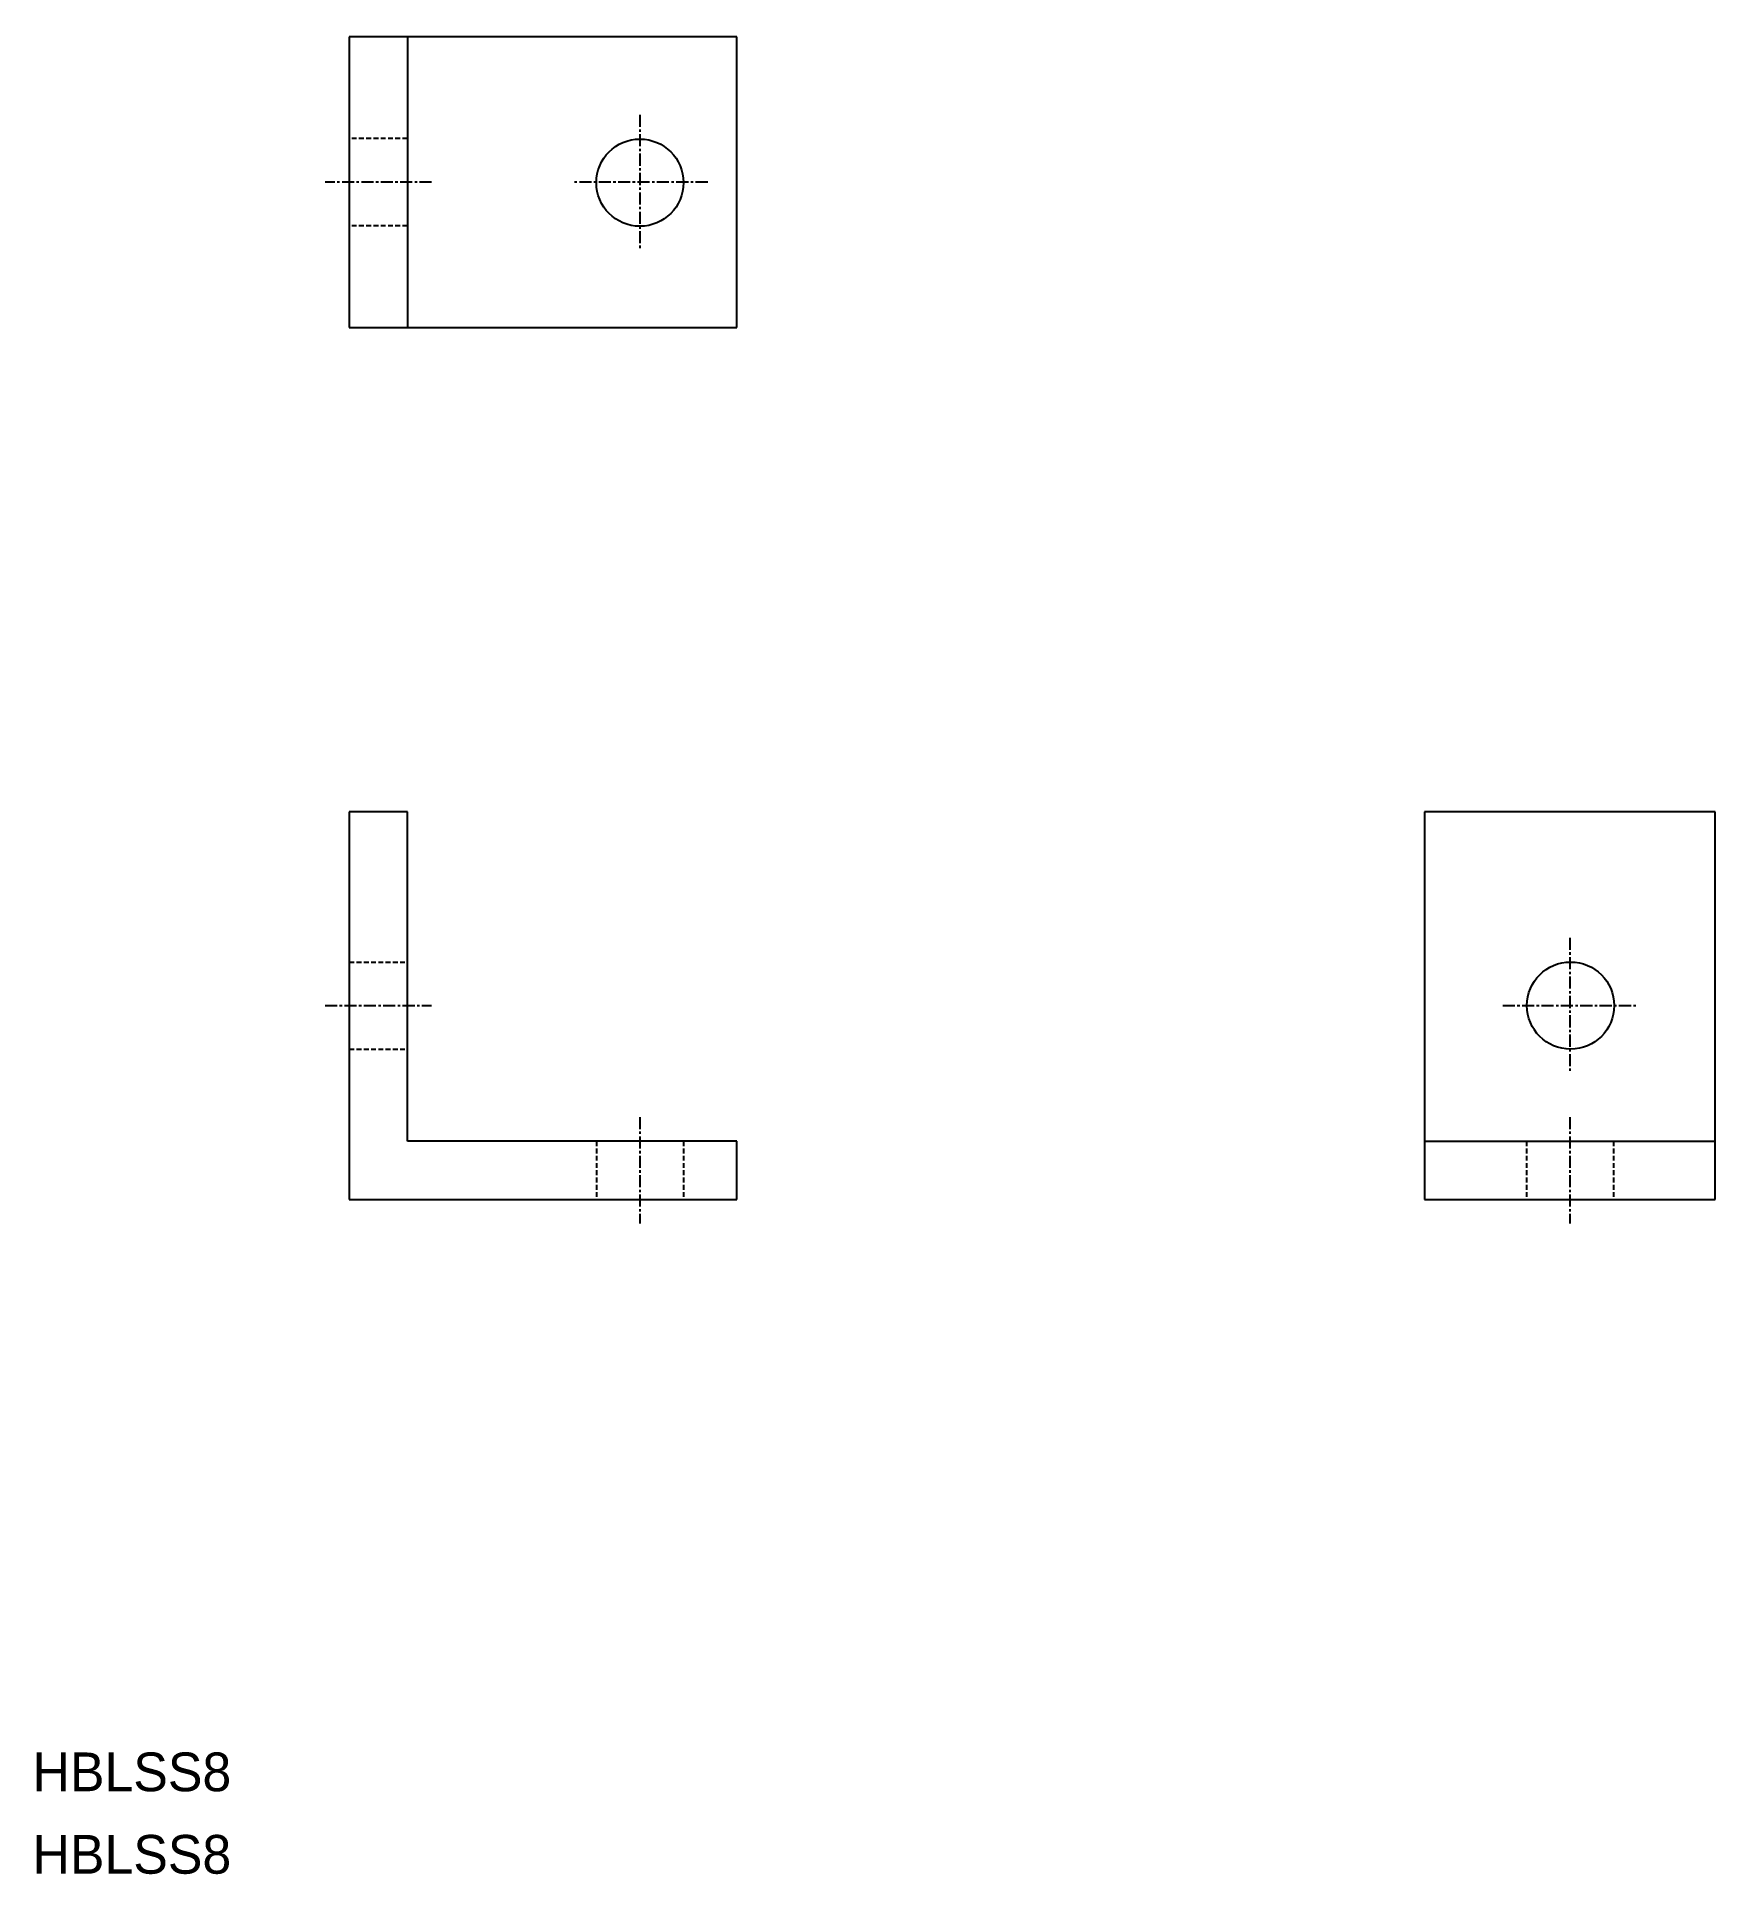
# Model space of a CAD drawing. Extents: x 0 to 174, y 0 to 190.
import ezdxf

# ---------------------------------------------------------------- set-up
doc = ezdxf.new("R2010")
doc.units = 0
doc.linetypes.add('CENTER', pattern=[2, 1.25, -0.25, 0.25, -0.25])
doc.linetypes.add('DASHED', pattern=[0.75, 0.5, -0.25])
doc.layers.get('0').update_dxf_attribs({"linetype": 'CONTINUOUS'})
doc.layers.add('CENTER', color=1, linetype='CENTER')

msp = doc.modelspace()

# ---------------------------------------------------------------- linework, layer by layer
at = {"color": 7, "linetype": 'CONTINUOUS'}
for p, q in [((72.7, 189.6), (32.7, 189.6)), ((32.7, 189.6), (32.7, 159.6)), ((38.7, 189.6), (38.7, 159.6)), ((72.7, 159.6), (72.7, 189.6)), ((32.7, 159.6), (72.7, 159.6)), ((32.7, 109.6), (32.7, 69.6)), ((38.7, 109.6), (32.7, 109.6)), ((38.7, 75.6), (38.7, 109.6)), ((143.7, 109.6), (143.7, 69.6)), ((173.7, 109.6), (143.7, 109.6)), ((173.7, 69.6), (173.7, 109.6)), ((32.7, 99.6), (32.7, 99.6)), ((32.7, 89.6), (32.7, 89.6)), ((72.7, 75.6), (38.7, 75.6)), ((72.7, 69.6), (72.7, 75.6)), ((143.7, 75.6), (173.7, 75.6)), ((32.7, 69.6), (72.7, 69.6)), ((143.7, 69.6), (173.7, 69.6))]:
    msp.add_line(p, q, dxfattribs=at)
at = {"color": 3, "linetype": 'DASHED'}
for p, q in [((38.7, 179.1), (32.7, 179.1)), ((38.7, 170.1), (32.7, 170.1)), ((32.7, 94.1), (38.66, 94.1)), ((32.7, 85.1), (38.7, 85.1)), ((58.2, 75.6), (58.2, 69.6)), ((67.2, 75.6), (67.2, 69.6)), ((154.2, 75.6), (154.2, 69.6)), ((163.2, 75.6), (163.2, 69.6))]:
    msp.add_line(p, q, dxfattribs=at)
at = {"color": 7, "linetype": 'CONTINUOUS'}
for centre in [(62.7, 174.54), (158.76, 89.6)]:
    msp.add_circle(centre, 4.5, dxfattribs=at)
at = {"layer": 'CENTER', "color": 1, "linetype": 'CENTER'}
for p, q in [((62.7, 181.54), (62.7, 167.54)), ((41.2, 174.6), (30.2, 174.6)), ((69.7, 174.6), (55.7, 174.6)), ((158.7, 96.6), (158.7, 82.6)), ((30.2, 89.6), (41.2, 89.6)), ((151.76, 89.6), (165.76, 89.6)), ((62.7, 78.1), (62.7, 67.1)), ((158.7, 78.1), (158.7, 67.1))]:
    msp.add_line(p, q, dxfattribs=at)

# ---------------------------------------------------------------- texts
at = {"color": 7, "linetype": 'CONTINUOUS'}
for p in [(0, 8.51), (0, 0)]:
    msp.add_text('HBLSS8', height=4, dxfattribs=at).set_placement(p)

doc.saveas('drawing.dxf')
